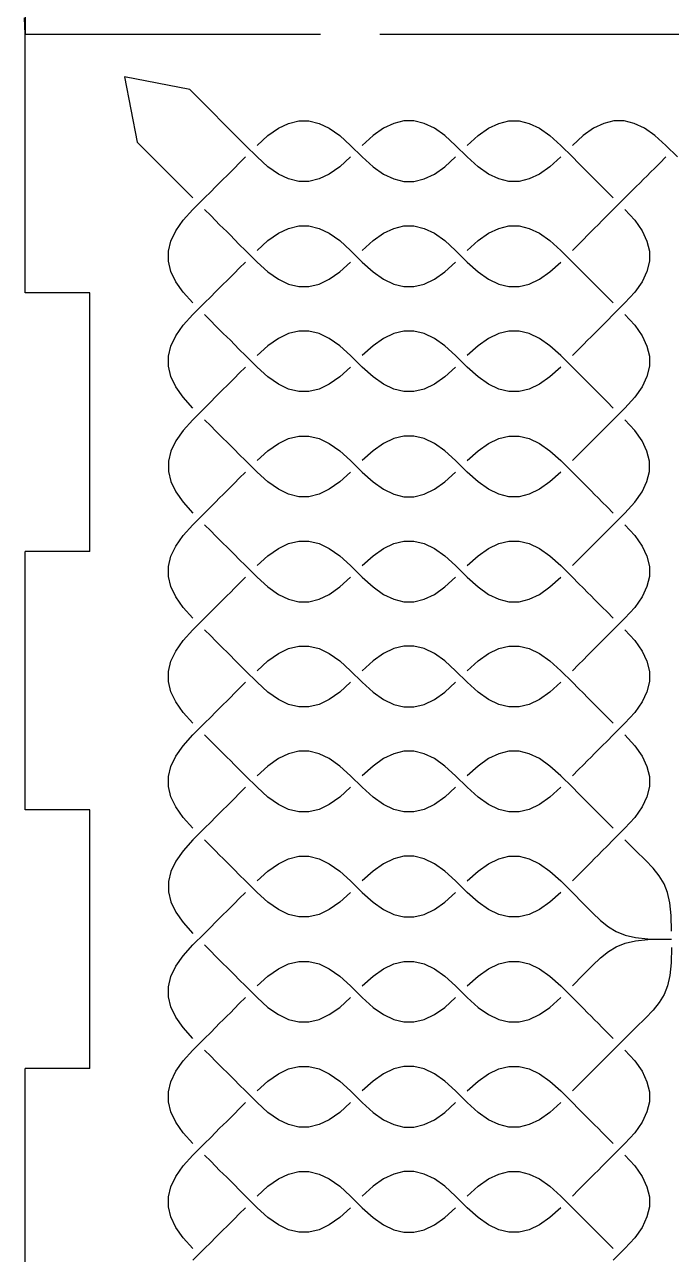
# Model space of a CAD drawing. Extents: x -112 to 112, y -170 to 170.
# Drawn here: x 0.6 to 56.2, y -63.9 to 41.8 of the extents above; entities that cross this region are included whole.
import ezdxf

# ---------------------------------------------------------------- set-up
doc = ezdxf.new("R2010")
doc.units = 0
doc.header["$MEASUREMENT"] = 0
doc.layers.get('0').update_dxf_attribs({"linetype": 'CONTINUOUS'})

msp = doc.modelspace()

# ---------------------------------------------------------------- linework, layer by layer
for p, q in [((0.64, 168.35), (0.64, 40.95)), ((0.64, 40.95), (0.6, 42.35)), ((0.64, 18.73), (0.64, 40.95)), ((0.64, 40.95), (26.04, 40.95)), ((31.12, 40.95), (80.81, 40.95)), ((9.18, 37.29), (10.27, 31.67)), ((14.79, 36.19), (9.18, 37.29)), ((19.58, 31.4), (14.79, 36.19)), ((21.51, 32.24), (22.41, 32.87)), ((22.41, 32.87), (23.29, 33.29)), ((23.29, 33.29), (24.16, 33.5)), ((24.16, 33.5), (25.03, 33.5)), ((25.03, 33.5), (25.9, 33.29)), ((25.9, 33.29), (26.78, 32.87)), ((26.78, 32.87), (27.68, 32.24)), ((31.44, 32.87), (30.54, 32.24)), ((32.32, 33.29), (31.44, 32.87)), ((33.19, 33.5), (32.32, 33.29)), ((34.06, 33.5), (33.19, 33.5)), ((34.93, 33.29), (34.06, 33.5)), ((35.81, 32.87), (34.93, 33.29)), ((36.71, 32.24), (35.81, 32.87)), ((39.57, 32.24), (40.47, 32.87)), ((40.47, 32.87), (41.35, 33.29)), ((41.35, 33.29), (42.22, 33.5)), ((42.22, 33.5), (43.09, 33.5)), ((43.09, 33.5), (43.96, 33.29)), ((43.96, 33.29), (44.84, 32.87)), ((44.84, 32.87), (45.74, 32.24)), ((49.5, 32.87), (48.6, 32.24)), ((50.38, 33.29), (49.5, 32.87)), ((51.25, 33.5), (50.38, 33.29)), ((52.12, 33.5), (51.25, 33.5)), ((52.99, 33.29), (52.12, 33.5)), ((53.87, 32.87), (52.99, 33.29)), ((54.77, 32.24), (53.87, 32.87)), ((20.58, 31.4), (21.51, 32.24)), ((27.68, 32.24), (28.61, 31.4)), ((30.54, 32.24), (29.61, 31.4)), ((37.64, 31.4), (36.71, 32.24)), ((38.64, 31.4), (39.57, 32.24)), ((45.74, 32.24), (46.67, 31.4)), ((48.6, 32.24), (47.67, 31.4)), ((55.7, 31.4), (54.77, 32.24)), ((10.27, 31.67), (15.06, 26.88)), ((20.58, 30.4), (19.58, 31.4)), ((28.61, 31.4), (29.61, 30.4)), ((38.64, 30.4), (37.64, 31.4)), ((46.67, 31.4), (47.67, 30.4)), ((56.7, 30.4), (55.7, 31.4)), ((18.63, 29.45), (19.05, 29.88)), ((19.05, 29.88), (19.58, 30.4)), ((21.51, 29.56), (20.58, 30.4)), ((28.61, 30.4), (27.68, 29.56)), ((29.61, 30.4), (30.54, 29.56)), ((36.71, 29.56), (37.64, 30.4)), ((39.57, 29.56), (38.64, 30.4)), ((46.67, 30.4), (45.74, 29.56)), ((47.67, 30.4), (48.2, 29.88)), ((48.2, 29.88), (48.62, 29.45)), ((54.75, 29.45), (55.18, 29.88)), ((55.18, 29.88), (55.7, 30.4)), ((17.67, 28.5), (17.97, 28.79)), ((17.97, 28.79), (18.28, 29.1)), ((18.28, 29.1), (18.63, 29.45)), ((22.41, 28.93), (21.51, 29.56)), ((23.29, 28.51), (22.41, 28.93)), ((26.78, 28.93), (25.9, 28.51)), ((27.68, 29.56), (26.78, 28.93)), ((30.54, 29.56), (31.44, 28.93)), ((31.44, 28.93), (32.32, 28.51)), ((34.93, 28.51), (35.81, 28.93)), ((35.81, 28.93), (36.71, 29.56)), ((40.47, 28.93), (39.57, 29.56)), ((41.35, 28.51), (40.47, 28.93)), ((44.84, 28.93), (43.96, 28.51)), ((45.74, 29.56), (44.84, 28.93)), ((48.62, 29.45), (48.97, 29.1)), ((48.97, 29.1), (49.28, 28.79)), ((49.28, 28.79), (49.58, 28.5)), ((53.8, 28.5), (54.09, 28.79)), ((54.09, 28.79), (54.4, 29.1)), ((54.4, 29.1), (54.75, 29.45)), ((16.59, 27.41), (17.01, 27.83)), ((17.01, 27.83), (17.36, 28.19)), ((17.36, 28.19), (17.67, 28.5)), ((24.16, 28.3), (23.29, 28.51)), ((25.03, 28.3), (24.16, 28.3)), ((25.9, 28.51), (25.03, 28.3)), ((32.32, 28.51), (33.19, 28.3)), ((33.19, 28.3), (34.06, 28.3)), ((34.06, 28.3), (34.93, 28.51)), ((42.22, 28.3), (41.35, 28.51)), ((43.09, 28.3), (42.22, 28.3)), ((43.96, 28.51), (43.09, 28.3)), ((49.58, 28.5), (49.88, 28.19)), ((49.88, 28.19), (50.24, 27.83)), ((50.24, 27.83), (50.66, 27.41)), ((52.71, 27.41), (53.14, 27.83)), ((53.14, 27.83), (53.49, 28.19)), ((53.49, 28.19), (53.8, 28.5)), ((15.06, 25.89), (16.06, 26.88)), ((16.06, 26.88), (16.59, 27.41)), ((50.66, 27.41), (51.19, 26.88)), ((51.19, 25.89), (52.19, 26.88)), ((52.19, 26.88), (52.71, 27.41)), ((14.22, 24.96), (15.06, 25.89)), ((16.06, 25.89), (16.59, 25.36)), ((50.66, 25.36), (51.19, 25.89)), ((52.19, 25.89), (53.03, 24.96)), ((13.59, 24.05), (14.22, 24.96)), ((16.59, 25.36), (17.01, 24.94)), ((17.01, 24.94), (17.36, 24.58)), ((17.36, 24.58), (17.67, 24.27)), ((23.29, 24.26), (24.16, 24.47)), ((24.16, 24.47), (25.03, 24.47)), ((25.03, 24.47), (25.9, 24.26)), ((32.32, 24.26), (33.19, 24.47)), ((33.19, 24.47), (34.06, 24.47)), ((34.06, 24.47), (34.93, 24.26)), ((41.35, 24.26), (42.22, 24.47)), ((42.22, 24.47), (43.09, 24.47)), ((43.09, 24.47), (43.96, 24.26)), ((49.58, 24.27), (49.88, 24.58)), ((49.88, 24.58), (50.24, 24.94)), ((50.24, 24.94), (50.66, 25.36)), ((53.03, 24.96), (53.66, 24.05)), ((13.17, 23.17), (13.59, 24.05)), ((17.67, 24.27), (17.97, 23.98)), ((17.97, 23.98), (18.28, 23.67)), ((18.28, 23.67), (18.63, 23.32)), ((18.63, 23.32), (19.05, 22.89)), ((21.51, 23.21), (22.41, 23.84)), ((22.41, 23.84), (23.29, 24.26)), ((25.9, 24.26), (26.78, 23.84)), ((26.78, 23.84), (27.68, 23.21)), ((30.54, 23.21), (31.44, 23.84)), ((31.44, 23.84), (32.32, 24.26)), ((34.93, 24.26), (35.81, 23.84)), ((35.81, 23.84), (36.71, 23.21)), ((39.57, 23.21), (40.47, 23.84)), ((40.47, 23.84), (41.35, 24.26)), ((43.96, 24.26), (44.84, 23.84)), ((44.84, 23.84), (45.74, 23.21)), ((48.2, 22.89), (48.62, 23.32)), ((48.62, 23.32), (48.97, 23.67)), ((48.97, 23.67), (49.28, 23.98)), ((49.28, 23.98), (49.58, 24.27)), ((53.66, 24.05), (54.08, 23.17)), ((12.96, 22.3), (13.17, 23.17)), ((12.96, 21.44), (12.96, 22.3)), ((19.05, 22.89), (19.58, 22.37)), ((19.58, 22.37), (20.58, 21.37)), ((20.58, 22.37), (21.51, 23.21)), ((27.68, 23.21), (28.61, 22.37)), ((28.61, 22.37), (29.61, 21.37)), ((29.61, 22.37), (30.54, 23.21)), ((36.71, 23.21), (37.64, 22.37)), ((37.64, 22.37), (38.64, 21.37)), ((38.64, 22.37), (39.57, 23.21)), ((45.74, 23.21), (46.67, 22.37)), ((46.67, 22.37), (47.67, 21.37)), ((47.67, 22.37), (48.2, 22.89)), ((54.08, 23.17), (54.29, 22.3)), ((54.29, 22.3), (54.29, 21.44)), ((13.17, 20.57), (12.96, 21.44)), ((19.05, 20.84), (19.58, 21.37)), ((20.58, 21.37), (21.51, 20.53)), ((27.68, 20.53), (28.61, 21.37)), ((29.61, 21.37), (30.54, 20.53)), ((36.71, 20.53), (37.64, 21.37)), ((38.64, 21.37), (39.57, 20.53)), ((45.74, 20.53), (46.67, 21.37)), ((47.67, 21.37), (48.2, 20.84)), ((54.29, 21.44), (54.08, 20.57)), ((13.59, 19.68), (13.17, 20.57)), ((18.28, 20.07), (18.63, 20.42)), ((18.63, 20.42), (19.05, 20.84)), ((21.51, 20.53), (22.41, 19.9)), ((26.78, 19.9), (27.68, 20.53)), ((30.54, 20.53), (31.44, 19.9)), ((35.81, 19.9), (36.71, 20.53)), ((39.57, 20.53), (40.47, 19.9)), ((44.84, 19.9), (45.74, 20.53)), ((48.2, 20.84), (48.62, 20.42)), ((48.62, 20.42), (48.97, 20.07)), ((54.08, 20.57), (53.66, 19.68)), ((14.22, 18.78), (13.59, 19.68)), ((17.01, 18.8), (17.36, 19.16)), ((17.36, 19.16), (17.67, 19.46)), ((17.67, 19.46), (17.97, 19.76)), ((17.97, 19.76), (18.28, 20.07)), ((22.41, 19.9), (23.29, 19.48)), ((23.29, 19.48), (24.16, 19.27)), ((24.16, 19.27), (25.03, 19.27)), ((25.03, 19.27), (25.9, 19.48)), ((25.9, 19.48), (26.78, 19.9)), ((31.44, 19.9), (32.32, 19.48)), ((32.32, 19.48), (33.19, 19.27)), ((33.19, 19.27), (34.06, 19.27)), ((34.06, 19.27), (34.93, 19.48)), ((34.93, 19.48), (35.81, 19.9)), ((40.47, 19.9), (41.35, 19.48)), ((41.35, 19.48), (42.22, 19.27)), ((42.22, 19.27), (43.09, 19.27)), ((43.09, 19.27), (43.96, 19.48)), ((43.96, 19.48), (44.84, 19.9)), ((48.97, 20.07), (49.28, 19.76)), ((49.28, 19.76), (49.58, 19.46)), ((49.58, 19.46), (49.88, 19.16)), ((49.88, 19.16), (50.24, 18.8)), ((53.66, 19.68), (53.03, 18.78)), ((6.2, 18.73), (0.64, 18.73)), ((6.2, -3.5), (6.2, 18.73)), ((15.06, 17.85), (14.22, 18.78)), ((16.06, 17.85), (16.59, 18.38)), ((16.59, 18.38), (17.01, 18.8)), ((50.24, 18.8), (50.66, 18.38)), ((50.66, 18.38), (51.19, 17.85)), ((53.03, 18.78), (52.19, 17.85)), ((15.06, 16.86), (16.06, 17.85)), ((52.19, 17.85), (51.19, 16.86)), ((13.59, 15.02), (14.22, 15.93)), ((14.22, 15.93), (15.06, 16.86)), ((16.59, 16.33), (16.06, 16.86)), ((17.01, 15.9), (16.59, 16.33)), ((17.36, 15.55), (17.01, 15.9)), ((50.24, 15.9), (49.88, 15.55)), ((50.66, 16.33), (50.24, 15.9)), ((51.19, 16.86), (50.66, 16.33)), ((52.19, 16.86), (53.03, 15.93)), ((53.03, 15.93), (53.66, 15.02)), ((13.17, 14.14), (13.59, 15.02)), ((17.67, 15.24), (17.36, 15.55)), ((17.97, 14.95), (17.67, 15.24)), ((18.28, 14.64), (17.97, 14.95)), ((22.41, 14.81), (21.51, 14.18)), ((23.29, 15.23), (22.41, 14.81)), ((24.16, 15.44), (23.29, 15.23)), ((25.03, 15.44), (24.16, 15.44)), ((25.9, 15.23), (25.03, 15.44)), ((26.78, 14.81), (25.9, 15.23)), ((27.68, 14.18), (26.78, 14.81)), ((31.44, 14.81), (30.54, 14.18)), ((32.32, 15.23), (31.44, 14.81)), ((33.19, 15.44), (32.32, 15.23)), ((34.06, 15.44), (33.19, 15.44)), ((34.93, 15.23), (34.06, 15.44)), ((35.81, 14.81), (34.93, 15.23)), ((36.71, 14.18), (35.81, 14.81)), ((40.47, 14.81), (39.57, 14.18)), ((41.35, 15.23), (40.47, 14.81)), ((42.22, 15.44), (41.35, 15.23)), ((43.09, 15.44), (42.22, 15.44)), ((43.96, 15.23), (43.09, 15.44)), ((44.84, 14.81), (43.96, 15.23)), ((45.74, 14.18), (44.84, 14.81)), ((49.28, 14.95), (48.97, 14.64)), ((49.58, 15.24), (49.28, 14.95)), ((49.88, 15.55), (49.58, 15.24)), ((53.66, 15.02), (54.08, 14.14)), ((12.96, 13.27), (13.17, 14.14)), ((18.63, 14.29), (18.28, 14.64)), ((19.05, 13.86), (18.63, 14.29)), ((19.58, 13.34), (19.05, 13.86)), ((21.51, 14.18), (20.58, 13.34)), ((28.61, 13.34), (27.68, 14.18)), ((30.54, 14.18), (29.61, 13.34)), ((37.64, 13.34), (36.71, 14.18)), ((39.57, 14.18), (38.64, 13.34)), ((46.67, 13.34), (45.74, 14.18)), ((48.2, 13.86), (47.67, 13.34)), ((48.62, 14.29), (48.2, 13.86)), ((48.97, 14.64), (48.62, 14.29)), ((54.08, 14.14), (54.29, 13.27)), ((12.96, 12.41), (12.96, 13.27)), ((20.58, 12.34), (19.58, 13.34)), ((29.61, 12.34), (28.61, 13.34)), ((38.64, 12.34), (37.64, 13.34)), ((47.67, 12.34), (46.67, 13.34)), ((54.29, 13.27), (54.29, 12.41)), ((13.17, 11.54), (12.96, 12.41)), ((19.05, 11.81), (18.63, 11.39)), ((19.58, 12.34), (19.05, 11.81)), ((21.51, 11.5), (20.58, 12.34)), ((28.61, 12.34), (27.68, 11.5)), ((30.54, 11.5), (29.61, 12.34)), ((37.64, 12.34), (36.71, 11.5)), ((39.57, 11.5), (38.64, 12.34)), ((46.67, 12.34), (45.74, 11.5)), ((48.2, 11.81), (47.67, 12.34)), ((48.62, 11.39), (48.2, 11.81)), ((54.29, 12.41), (54.08, 11.54)), ((13.59, 10.65), (13.17, 11.54)), ((14.22, 9.75), (13.59, 10.65)), ((17.97, 10.73), (17.67, 10.43)), ((18.28, 11.04), (17.97, 10.73)), ((18.63, 11.39), (18.28, 11.04)), ((22.41, 10.87), (21.51, 11.5)), ((23.29, 10.45), (22.41, 10.87)), ((26.78, 10.87), (25.9, 10.45)), ((27.68, 11.5), (26.78, 10.87)), ((31.44, 10.87), (30.54, 11.5)), ((32.32, 10.45), (31.44, 10.87)), ((35.81, 10.87), (34.93, 10.45)), ((36.71, 11.5), (35.81, 10.87)), ((40.47, 10.87), (39.57, 11.5)), ((41.35, 10.45), (40.47, 10.87)), ((44.84, 10.87), (43.96, 10.45)), ((45.74, 11.5), (44.84, 10.87)), ((48.97, 11.04), (48.62, 11.39)), ((49.28, 10.73), (48.97, 11.04)), ((49.58, 10.43), (49.28, 10.73)), ((53.66, 10.65), (53.03, 9.75)), ((54.08, 11.54), (53.66, 10.65)), ((15.06, 8.82), (14.22, 9.75)), ((17.01, 9.77), (16.59, 9.35)), ((17.36, 10.12), (17.01, 9.77)), ((17.67, 10.43), (17.36, 10.12)), ((24.16, 10.24), (23.29, 10.45)), ((25.03, 10.24), (24.16, 10.24)), ((25.9, 10.45), (25.03, 10.24)), ((33.19, 10.24), (32.32, 10.45)), ((34.06, 10.24), (33.19, 10.24)), ((34.93, 10.45), (34.06, 10.24)), ((42.22, 10.24), (41.35, 10.45)), ((43.09, 10.24), (42.22, 10.24)), ((43.96, 10.45), (43.09, 10.24)), ((49.88, 10.12), (49.58, 10.43)), ((50.24, 9.77), (49.88, 10.12)), ((50.66, 9.35), (50.24, 9.77)), ((53.03, 9.75), (52.19, 8.82)), ((16.06, 8.82), (15.06, 7.82)), ((16.59, 9.35), (16.06, 8.82)), ((51.19, 8.82), (50.66, 9.35)), ((52.19, 8.82), (51.19, 7.82)), ((15.06, 7.82), (14.22, 6.89)), ((16.59, 7.3), (16.06, 7.82)), ((51.19, 7.82), (50.66, 7.3)), ((53.03, 6.89), (52.19, 7.82)), ((14.22, 6.89), (13.59, 5.99)), ((17.01, 6.87), (16.59, 7.3)), ((17.36, 6.52), (17.01, 6.87)), ((17.67, 6.21), (17.36, 6.52)), ((23.29, 6.2), (24.16, 6.41)), ((24.16, 6.41), (25.03, 6.41)), ((25.03, 6.41), (25.9, 6.2)), ((33.19, 6.41), (32.32, 6.2)), ((34.06, 6.41), (33.19, 6.41)), ((34.93, 6.2), (34.06, 6.41)), ((41.35, 6.2), (42.22, 6.41)), ((42.22, 6.41), (43.09, 6.41)), ((43.09, 6.41), (43.96, 6.2)), ((49.88, 6.52), (49.58, 6.21)), ((50.24, 6.87), (49.88, 6.52)), ((50.66, 7.3), (50.24, 6.87)), ((53.66, 5.99), (53.03, 6.89)), ((13.59, 5.99), (13.17, 5.11)), ((17.97, 5.92), (17.67, 6.21)), ((18.28, 5.61), (17.97, 5.92)), ((18.63, 5.26), (18.28, 5.61)), ((21.51, 5.15), (22.41, 5.78)), ((22.41, 5.78), (23.29, 6.2)), ((25.9, 6.2), (26.78, 5.78)), ((26.78, 5.78), (27.68, 5.15)), ((31.44, 5.78), (30.54, 5.15)), ((32.32, 6.2), (31.44, 5.78)), ((35.81, 5.78), (34.93, 6.2)), ((36.71, 5.15), (35.81, 5.78)), ((39.57, 5.15), (40.47, 5.78)), ((40.47, 5.78), (41.35, 6.2)), ((43.96, 6.2), (44.84, 5.78)), ((44.84, 5.78), (45.74, 5.15)), ((48.97, 5.61), (48.62, 5.26)), ((49.28, 5.92), (48.97, 5.61)), ((49.58, 6.21), (49.28, 5.92)), ((54.08, 5.11), (53.66, 5.99)), ((13.17, 5.11), (12.96, 4.24)), ((12.96, 4.24), (12.96, 3.37)), ((19.05, 4.83), (18.63, 5.26)), ((19.58, 4.31), (19.05, 4.83)), ((20.58, 3.31), (19.58, 4.31)), ((20.58, 4.31), (21.51, 5.15)), ((27.68, 5.15), (28.61, 4.31)), ((28.61, 4.31), (29.61, 3.31)), ((30.54, 5.15), (29.61, 4.31)), ((37.64, 4.31), (36.71, 5.15)), ((38.64, 3.31), (37.64, 4.31)), ((38.64, 4.31), (39.57, 5.15)), ((45.74, 5.15), (46.67, 4.31)), ((46.67, 4.31), (47.67, 3.31)), ((48.2, 4.83), (47.67, 4.31)), ((48.62, 5.26), (48.2, 4.83)), ((54.29, 4.24), (54.08, 5.11)), ((54.29, 3.37), (54.29, 4.24)), ((12.96, 3.37), (13.17, 2.5)), ((19.05, 2.78), (19.58, 3.31)), ((21.51, 2.47), (20.58, 3.31)), ((28.61, 3.31), (27.68, 2.47)), ((29.61, 3.31), (30.54, 2.47)), ((36.71, 2.47), (37.64, 3.31)), ((39.57, 2.47), (38.64, 3.31)), ((46.67, 3.31), (45.74, 2.47)), ((47.67, 3.31), (48.2, 2.78)), ((54.08, 2.5), (54.29, 3.37)), ((13.17, 2.5), (13.59, 1.62)), ((18.28, 2.01), (18.63, 2.36)), ((18.63, 2.36), (19.05, 2.78)), ((22.41, 1.84), (21.51, 2.47)), ((27.68, 2.47), (26.78, 1.84)), ((30.54, 2.47), (31.44, 1.84)), ((35.81, 1.84), (36.71, 2.47)), ((40.47, 1.84), (39.57, 2.47)), ((45.74, 2.47), (44.84, 1.84)), ((48.2, 2.78), (48.62, 2.36)), ((48.62, 2.36), (48.97, 2.01)), ((53.66, 1.62), (54.08, 2.5)), ((13.59, 1.62), (14.22, 0.72)), ((17.01, 0.74), (17.36, 1.09)), ((17.36, 1.09), (17.67, 1.4)), ((17.67, 1.4), (17.97, 1.7)), ((17.97, 1.7), (18.28, 2.01)), ((23.29, 1.42), (22.41, 1.84)), ((24.16, 1.2), (23.29, 1.42)), ((25.03, 1.2), (24.16, 1.2)), ((25.9, 1.42), (25.03, 1.2)), ((26.78, 1.84), (25.9, 1.42)), ((31.44, 1.84), (32.32, 1.42)), ((32.32, 1.42), (33.19, 1.2)), ((33.19, 1.2), (34.06, 1.2)), ((34.06, 1.2), (34.93, 1.42)), ((34.93, 1.42), (35.81, 1.84)), ((41.35, 1.42), (40.47, 1.84)), ((42.22, 1.2), (41.35, 1.42)), ((43.09, 1.2), (42.22, 1.2)), ((43.96, 1.42), (43.09, 1.2)), ((44.84, 1.84), (43.96, 1.42)), ((48.97, 2.01), (49.28, 1.7)), ((49.28, 1.7), (49.58, 1.4)), ((49.58, 1.4), (49.88, 1.09)), ((49.88, 1.09), (50.24, 0.74)), ((53.03, 0.72), (53.66, 1.62)), ((14.22, 0.72), (15.06, -0.21)), ((16.06, -0.21), (16.59, 0.32)), ((16.59, 0.32), (17.01, 0.74)), ((50.24, 0.74), (50.66, 0.32)), ((50.66, 0.32), (51.19, -0.21)), ((52.19, -0.21), (53.03, 0.72)), ((15.06, -1.21), (16.06, -0.21)), ((51.19, -1.21), (52.19, -0.21)), ((14.22, -2.14), (15.06, -1.21)), ((16.06, -1.21), (16.59, -1.73)), ((16.59, -1.73), (17.01, -2.16)), ((50.24, -2.16), (50.66, -1.73)), ((50.66, -1.73), (51.19, -1.21)), ((52.19, -1.21), (53.03, -2.14)), ((13.17, -3.92), (13.59, -3.04)), ((13.59, -3.04), (14.22, -2.14)), ((17.01, -2.16), (17.36, -2.51)), ((17.36, -2.51), (17.67, -2.82)), ((17.67, -2.82), (17.97, -3.11)), ((17.97, -3.11), (18.28, -3.42)), ((22.41, -3.25), (23.29, -2.83)), ((23.29, -2.83), (24.16, -2.62)), ((24.16, -2.62), (25.03, -2.62)), ((25.03, -2.62), (25.9, -2.83)), ((25.9, -2.83), (26.78, -3.25)), ((31.44, -3.25), (32.32, -2.83)), ((32.32, -2.83), (33.19, -2.62)), ((33.19, -2.62), (34.06, -2.62)), ((34.06, -2.62), (34.93, -2.83)), ((34.93, -2.83), (35.81, -3.25)), ((40.47, -3.25), (41.35, -2.83)), ((41.35, -2.83), (42.22, -2.62)), ((42.22, -2.62), (43.09, -2.62)), ((43.09, -2.62), (43.96, -2.83)), ((43.96, -2.83), (44.84, -3.25)), ((48.97, -3.42), (49.28, -3.11)), ((49.28, -3.11), (49.58, -2.82)), ((49.58, -2.82), (49.88, -2.51)), ((49.88, -2.51), (50.24, -2.16)), ((53.03, -2.14), (53.66, -3.04)), ((53.66, -3.04), (54.08, -3.92)), ((0.64, -25.72), (0.64, -3.5)), ((6.2, -3.5), (0.64, -3.5)), ((12.96, -4.79), (13.17, -3.92)), ((18.28, -3.42), (18.63, -3.77)), ((18.63, -3.77), (19.05, -4.2)), ((19.05, -4.2), (19.58, -4.72)), ((20.58, -4.72), (21.51, -3.88)), ((21.51, -3.88), (22.41, -3.25)), ((26.78, -3.25), (27.68, -3.88)), ((27.68, -3.88), (28.61, -4.72)), ((29.61, -4.72), (30.54, -3.88)), ((30.54, -3.88), (31.44, -3.25)), ((35.81, -3.25), (36.71, -3.88)), ((36.71, -3.88), (37.64, -4.72)), ((38.64, -4.72), (39.57, -3.88)), ((39.57, -3.88), (40.47, -3.25)), ((44.84, -3.25), (45.74, -3.88)), ((45.74, -3.88), (46.67, -4.72)), ((47.67, -4.72), (48.2, -4.2)), ((48.2, -4.2), (48.62, -3.77)), ((48.62, -3.77), (48.97, -3.42)), ((54.08, -3.92), (54.29, -4.79)), ((12.96, -5.66), (12.96, -4.79)), ((19.58, -4.72), (20.58, -5.72)), ((28.61, -4.72), (29.61, -5.72)), ((37.64, -4.72), (38.64, -5.72)), ((46.67, -4.72), (47.67, -5.72)), ((54.29, -4.79), (54.29, -5.66)), ((13.17, -6.53), (12.96, -5.66)), ((18.63, -6.67), (19.05, -6.25)), ((19.05, -6.25), (19.58, -5.72)), ((20.58, -5.72), (21.51, -6.56)), ((27.68, -6.56), (28.61, -5.72)), ((29.61, -5.72), (30.54, -6.56)), ((36.71, -6.56), (37.64, -5.72)), ((38.64, -5.72), (39.57, -6.56)), ((45.74, -6.56), (46.67, -5.72)), ((47.67, -5.72), (48.2, -6.25)), ((48.2, -6.25), (48.62, -6.67)), ((54.29, -5.66), (54.08, -6.53)), ((13.59, -7.41), (13.17, -6.53)), ((17.67, -7.63), (17.97, -7.33)), ((17.97, -7.33), (18.28, -7.03)), ((18.28, -7.03), (18.63, -6.67)), ((21.51, -6.56), (22.41, -7.2)), ((22.41, -7.2), (23.29, -7.62)), ((25.9, -7.62), (26.78, -7.2)), ((26.78, -7.2), (27.68, -6.56)), ((30.54, -6.56), (31.44, -7.2)), ((31.44, -7.2), (32.32, -7.62)), ((34.93, -7.62), (35.81, -7.2)), ((35.81, -7.2), (36.71, -6.56)), ((39.57, -6.56), (40.47, -7.2)), ((40.47, -7.2), (41.35, -7.62)), ((43.96, -7.62), (44.84, -7.2)), ((44.84, -7.2), (45.74, -6.56)), ((48.62, -6.67), (48.97, -7.03)), ((48.97, -7.03), (49.28, -7.33)), ((49.28, -7.33), (49.58, -7.63)), ((54.08, -6.53), (53.66, -7.41)), ((14.22, -8.31), (13.59, -7.41)), ((15.06, -9.24), (14.22, -8.31)), ((16.59, -8.71), (17.01, -8.29)), ((17.01, -8.29), (17.36, -7.94)), ((17.36, -7.94), (17.67, -7.63)), ((23.29, -7.62), (24.16, -7.83)), ((24.16, -7.83), (25.03, -7.83)), ((25.03, -7.83), (25.9, -7.62)), ((32.32, -7.62), (33.19, -7.83)), ((33.19, -7.83), (34.06, -7.83)), ((34.06, -7.83), (34.93, -7.62)), ((41.35, -7.62), (42.22, -7.83)), ((42.22, -7.83), (43.09, -7.83)), ((43.09, -7.83), (43.96, -7.62)), ((49.58, -7.63), (49.88, -7.94)), ((49.88, -7.94), (50.24, -8.29)), ((50.24, -8.29), (50.66, -8.71)), ((53.03, -8.31), (52.19, -9.24)), ((53.66, -7.41), (53.03, -8.31)), ((15.06, -10.24), (16.06, -9.24)), ((16.06, -9.24), (16.59, -8.71)), ((50.66, -8.71), (51.19, -9.24)), ((52.19, -9.24), (51.19, -10.24)), ((14.22, -11.17), (15.06, -10.24)), ((16.59, -10.76), (16.06, -10.24)), ((51.19, -10.24), (50.66, -10.76)), ((52.19, -10.24), (53.03, -11.17)), ((13.59, -12.07), (14.22, -11.17)), ((17.01, -11.19), (16.59, -10.76)), ((17.36, -11.54), (17.01, -11.19)), ((17.67, -11.85), (17.36, -11.54)), ((49.88, -11.54), (49.58, -11.85)), ((50.24, -11.19), (49.88, -11.54)), ((50.66, -10.76), (50.24, -11.19)), ((53.03, -11.17), (53.66, -12.07)), ((13.17, -12.95), (13.59, -12.07)), ((17.97, -12.14), (17.67, -11.85)), ((18.28, -12.45), (17.97, -12.14)), ((18.63, -12.81), (18.28, -12.45)), ((21.51, -12.91), (22.41, -12.28)), ((22.41, -12.28), (23.29, -11.86)), ((23.29, -11.86), (24.16, -11.65)), ((24.16, -11.65), (25.03, -11.65)), ((25.03, -11.65), (25.9, -11.86)), ((25.9, -11.86), (26.78, -12.28)), ((26.78, -12.28), (27.68, -12.91)), ((31.44, -12.28), (30.54, -12.91)), ((32.32, -11.86), (31.44, -12.28)), ((33.19, -11.65), (32.32, -11.86)), ((34.06, -11.65), (33.19, -11.65)), ((34.93, -11.86), (34.06, -11.65)), ((35.81, -12.28), (34.93, -11.86)), ((36.71, -12.91), (35.81, -12.28)), ((39.57, -12.91), (40.47, -12.28)), ((40.47, -12.28), (41.35, -11.86)), ((41.35, -11.86), (42.22, -11.65)), ((42.22, -11.65), (43.09, -11.65)), ((43.09, -11.65), (43.96, -11.86)), ((43.96, -11.86), (44.84, -12.28)), ((44.84, -12.28), (45.74, -12.91)), ((48.97, -12.45), (48.62, -12.81)), ((49.28, -12.14), (48.97, -12.45)), ((49.58, -11.85), (49.28, -12.14)), ((53.66, -12.07), (54.08, -12.95)), ((12.96, -13.82), (13.17, -12.95)), ((19.05, -13.23), (18.63, -12.81)), ((19.58, -13.76), (19.05, -13.23)), ((20.58, -13.76), (21.51, -12.91)), ((27.68, -12.91), (28.61, -13.76)), ((30.54, -12.91), (29.61, -13.76)), ((37.64, -13.76), (36.71, -12.91)), ((38.64, -13.76), (39.57, -12.91)), ((45.74, -12.91), (46.67, -13.76)), ((48.2, -13.23), (47.67, -13.76)), ((48.62, -12.81), (48.2, -13.23)), ((54.08, -12.95), (54.29, -13.82)), ((12.96, -14.69), (12.96, -13.82)), ((13.17, -15.56), (12.96, -14.69)), ((19.05, -15.28), (19.58, -14.75)), ((20.58, -14.75), (19.58, -13.76)), ((21.51, -15.6), (20.58, -14.75)), ((28.61, -14.75), (27.68, -15.6)), ((28.61, -13.76), (29.61, -14.75)), ((29.61, -14.75), (30.54, -15.6)), ((36.71, -15.6), (37.64, -14.75)), ((38.64, -14.75), (37.64, -13.76)), ((39.57, -15.6), (38.64, -14.75)), ((46.67, -14.75), (45.74, -15.6)), ((46.67, -13.76), (47.67, -14.75)), ((47.67, -14.75), (48.2, -15.28)), ((54.29, -14.69), (54.08, -15.56)), ((54.29, -13.82), (54.29, -14.69)), ((13.59, -16.44), (13.17, -15.56)), ((18.28, -16.06), (18.63, -15.7)), ((18.63, -15.7), (19.05, -15.28)), ((22.41, -16.23), (21.51, -15.6)), ((27.68, -15.6), (26.78, -16.23)), ((30.54, -15.6), (31.44, -16.23)), ((35.81, -16.23), (36.71, -15.6)), ((40.47, -16.23), (39.57, -15.6)), ((45.74, -15.6), (44.84, -16.23)), ((48.2, -15.28), (48.62, -15.7)), ((48.62, -15.7), (48.97, -16.06)), ((54.08, -15.56), (53.66, -16.44)), ((14.22, -17.34), (13.59, -16.44)), ((17.36, -16.97), (17.67, -16.66)), ((17.67, -16.66), (17.97, -16.37)), ((17.97, -16.37), (18.28, -16.06)), ((23.29, -16.65), (22.41, -16.23)), ((24.16, -16.86), (23.29, -16.65)), ((25.03, -16.86), (24.16, -16.86)), ((25.9, -16.65), (25.03, -16.86)), ((26.78, -16.23), (25.9, -16.65)), ((31.44, -16.23), (32.32, -16.65)), ((32.32, -16.65), (33.19, -16.86)), ((33.19, -16.86), (34.06, -16.86)), ((34.06, -16.86), (34.93, -16.65)), ((34.93, -16.65), (35.81, -16.23)), ((41.35, -16.65), (40.47, -16.23)), ((42.22, -16.86), (41.35, -16.65)), ((43.09, -16.86), (42.22, -16.86)), ((43.96, -16.65), (43.09, -16.86)), ((44.84, -16.23), (43.96, -16.65)), ((48.97, -16.06), (49.28, -16.37)), ((49.28, -16.37), (49.58, -16.66)), ((49.58, -16.66), (49.88, -16.97)), ((53.66, -16.44), (53.03, -17.34)), ((15.06, -18.27), (14.22, -17.34)), ((16.06, -18.27), (16.59, -17.75)), ((16.59, -17.75), (17.01, -17.32)), ((17.01, -17.32), (17.36, -16.97)), ((49.88, -16.97), (50.24, -17.32)), ((50.24, -17.32), (50.66, -17.75)), ((50.66, -17.75), (51.19, -18.27)), ((53.03, -17.34), (52.19, -18.27)), ((15.06, -19.27), (16.06, -18.27)), ((52.19, -18.27), (51.19, -19.27)), ((14.22, -20.2), (15.06, -19.27)), ((16.59, -19.8), (16.06, -19.27)), ((17.01, -20.22), (16.59, -19.8)), ((50.66, -19.8), (50.24, -20.22)), ((51.19, -19.27), (50.66, -19.8)), ((52.19, -19.27), (53.03, -20.2)), ((13.17, -21.98), (13.59, -21.1)), ((13.59, -21.1), (14.22, -20.2)), ((17.36, -20.57), (17.01, -20.22)), ((17.67, -20.88), (17.36, -20.57)), ((17.97, -21.18), (17.67, -20.88)), ((23.29, -20.89), (22.41, -21.31)), ((24.16, -20.68), (23.29, -20.89)), ((25.03, -20.68), (24.16, -20.68)), ((25.9, -20.89), (25.03, -20.68)), ((26.78, -21.31), (25.9, -20.89)), ((32.32, -20.89), (31.44, -21.31)), ((33.19, -20.68), (32.32, -20.89)), ((34.06, -20.68), (33.19, -20.68)), ((34.93, -20.89), (34.06, -20.68)), ((35.81, -21.31), (34.93, -20.89)), ((41.35, -20.89), (40.47, -21.31)), ((42.22, -20.68), (41.35, -20.89)), ((43.09, -20.68), (42.22, -20.68)), ((43.96, -20.89), (43.09, -20.68)), ((44.84, -21.31), (43.96, -20.89)), ((49.58, -20.88), (49.28, -21.18)), ((49.88, -20.57), (49.58, -20.88)), ((50.24, -20.22), (49.88, -20.57)), ((53.03, -20.2), (53.66, -21.1)), ((53.66, -21.1), (54.08, -21.98)), ((12.96, -22.85), (13.17, -21.98)), ((18.28, -21.48), (17.97, -21.18)), ((18.63, -21.84), (18.28, -21.48)), ((19.05, -22.26), (18.63, -21.84)), ((21.51, -21.95), (20.58, -22.79)), ((22.41, -21.31), (21.51, -21.95)), ((27.68, -21.95), (26.78, -21.31)), ((28.61, -22.79), (27.68, -21.95)), ((30.54, -21.95), (29.61, -22.79)), ((31.44, -21.31), (30.54, -21.95)), ((36.71, -21.95), (35.81, -21.31)), ((37.64, -22.79), (36.71, -21.95)), ((39.57, -21.95), (38.64, -22.79)), ((40.47, -21.31), (39.57, -21.95)), ((45.74, -21.95), (44.84, -21.31)), ((46.67, -22.79), (45.74, -21.95)), ((48.62, -21.84), (48.2, -22.26)), ((48.97, -21.48), (48.62, -21.84)), ((49.28, -21.18), (48.97, -21.48)), ((54.08, -21.98), (54.29, -22.85)), ((12.96, -23.72), (12.96, -22.85)), ((19.58, -22.79), (19.05, -22.26)), ((20.58, -23.78), (19.58, -22.79)), ((29.61, -23.78), (28.61, -22.79)), ((38.64, -23.78), (37.64, -22.79)), ((47.67, -23.78), (46.67, -22.79)), ((48.2, -22.26), (47.67, -22.79)), ((54.29, -22.85), (54.29, -23.72)), ((13.17, -24.59), (12.96, -23.72)), ((19.05, -24.31), (18.63, -24.74)), ((19.58, -23.78), (19.05, -24.31)), ((21.51, -24.63), (20.58, -23.78)), ((28.61, -23.78), (27.68, -24.63)), ((30.54, -24.63), (29.61, -23.78)), ((37.64, -23.78), (36.71, -24.63)), ((39.57, -24.63), (38.64, -23.78)), ((46.67, -23.78), (45.74, -24.63)), ((48.2, -24.31), (47.67, -23.78)), ((48.62, -24.74), (48.2, -24.31)), ((54.29, -23.72), (54.08, -24.59)), ((13.59, -25.47), (13.17, -24.59)), ((18.28, -25.09), (17.97, -25.4)), ((18.63, -24.74), (18.28, -25.09)), ((22.41, -25.26), (21.51, -24.63)), ((23.29, -25.68), (22.41, -25.26)), ((26.78, -25.26), (25.9, -25.68)), ((27.68, -24.63), (26.78, -25.26)), ((31.44, -25.26), (30.54, -24.63)), ((32.32, -25.68), (31.44, -25.26)), ((35.81, -25.26), (34.93, -25.68)), ((36.71, -24.63), (35.81, -25.26)), ((40.47, -25.26), (39.57, -24.63)), ((41.35, -25.68), (40.47, -25.26)), ((44.84, -25.26), (43.96, -25.68)), ((45.74, -24.63), (44.84, -25.26)), ((48.97, -25.09), (48.62, -24.74)), ((49.28, -25.4), (48.97, -25.09)), ((54.08, -24.59), (53.66, -25.47)), ((6.2, -25.72), (0.64, -25.72)), ((6.2, -47.95), (6.2, -25.72)), ((14.22, -26.37), (13.59, -25.47)), ((15.06, -27.3), (14.22, -26.37)), ((17.01, -26.35), (16.59, -26.78)), ((17.36, -26), (17.01, -26.35)), ((17.67, -25.69), (17.36, -26)), ((17.97, -25.4), (17.67, -25.69)), ((24.16, -25.89), (23.29, -25.68)), ((25.03, -25.89), (24.16, -25.89)), ((25.9, -25.68), (25.03, -25.89)), ((33.19, -25.89), (32.32, -25.68)), ((34.06, -25.89), (33.19, -25.89)), ((34.93, -25.68), (34.06, -25.89)), ((42.22, -25.89), (41.35, -25.68)), ((43.09, -25.89), (42.22, -25.89)), ((43.96, -25.68), (43.09, -25.89)), ((49.58, -25.69), (49.28, -25.4)), ((49.88, -26), (49.58, -25.69)), ((50.24, -26.35), (49.88, -26)), ((50.66, -26.78), (50.24, -26.35)), ((53.03, -26.37), (52.19, -27.3)), ((53.66, -25.47), (53.03, -26.37)), ((16.06, -27.3), (15.06, -28.3)), ((16.59, -26.78), (16.06, -27.3)), ((51.19, -27.3), (50.66, -26.78)), ((52.19, -27.3), (51.19, -28.3)), ((15.06, -28.3), (14.22, -29.23)), ((16.59, -28.83), (16.06, -28.3)), ((51.19, -28.3), (50.66, -28.83)), ((53.14, -29.24), (52.19, -28.3)), ((14.22, -29.23), (13.59, -30.13)), ((17.01, -29.25), (16.59, -28.83)), ((17.36, -29.6), (17.01, -29.25)), ((50.24, -29.25), (49.88, -29.6)), ((50.66, -28.83), (50.24, -29.25)), ((53.95, -30.04), (53.14, -29.24)), ((13.59, -30.13), (13.17, -31.01)), ((17.67, -29.91), (17.36, -29.6)), ((17.97, -30.21), (17.67, -29.91)), ((18.28, -30.52), (17.97, -30.21)), ((18.63, -30.87), (18.28, -30.52)), ((21.51, -30.98), (22.41, -30.35)), ((22.41, -30.35), (23.29, -29.92)), ((23.29, -29.92), (24.16, -29.71)), ((24.16, -29.71), (25.03, -29.71)), ((25.03, -29.71), (25.9, -29.92)), ((25.9, -29.92), (26.78, -30.35)), ((26.78, -30.35), (27.68, -30.98)), ((31.44, -30.35), (30.54, -30.98)), ((32.32, -29.92), (31.44, -30.35)), ((33.19, -29.71), (32.32, -29.92)), ((34.06, -29.71), (33.19, -29.71)), ((34.93, -29.92), (34.06, -29.71)), ((35.81, -30.35), (34.93, -29.92)), ((36.71, -30.98), (35.81, -30.35)), ((39.57, -30.98), (40.47, -30.35)), ((40.47, -30.35), (41.35, -29.92)), ((41.35, -29.92), (42.22, -29.71)), ((42.22, -29.71), (43.09, -29.71)), ((43.09, -29.71), (43.96, -29.92)), ((43.96, -29.92), (44.84, -30.35)), ((44.84, -30.35), (45.74, -30.98)), ((48.97, -30.52), (48.62, -30.87)), ((49.28, -30.21), (48.97, -30.52)), ((49.58, -29.91), (49.28, -30.21)), ((49.88, -29.6), (49.58, -29.91)), ((54.61, -30.73), (53.95, -30.04)), ((13.17, -31.01), (12.96, -31.88)), ((19.05, -31.29), (18.63, -30.87)), ((19.58, -31.82), (19.05, -31.29)), ((20.58, -31.82), (21.51, -30.98)), ((27.68, -30.98), (28.61, -31.82)), ((30.54, -30.98), (29.61, -31.82)), ((37.64, -31.82), (36.71, -30.98)), ((38.64, -31.82), (39.57, -30.98)), ((45.74, -30.98), (46.67, -31.82)), ((48.2, -31.29), (47.67, -31.82)), ((48.62, -30.87), (48.2, -31.29)), ((55.14, -31.4), (54.61, -30.73)), ((55.55, -32.08), (55.14, -31.4)), ((12.96, -31.88), (12.96, -32.75)), ((12.96, -32.75), (13.17, -33.62)), ((20.58, -32.82), (19.58, -31.82)), ((28.61, -31.82), (29.61, -32.82)), ((38.64, -32.82), (37.64, -31.82)), ((46.67, -31.82), (47.67, -32.82)), ((55.85, -32.83), (55.55, -32.08)), ((13.17, -33.62), (13.59, -34.5)), ((18.28, -34.12), (18.63, -33.77)), ((18.63, -33.77), (19.05, -33.34)), ((19.05, -33.34), (19.58, -32.82)), ((21.51, -33.66), (20.58, -32.82)), ((22.41, -34.29), (21.51, -33.66)), ((27.68, -33.66), (26.78, -34.29)), ((28.61, -32.82), (27.68, -33.66)), ((29.61, -32.82), (30.54, -33.66)), ((30.54, -33.66), (31.44, -34.29)), ((35.81, -34.29), (36.71, -33.66)), ((36.71, -33.66), (37.64, -32.82)), ((39.57, -33.66), (38.64, -32.82)), ((40.47, -34.29), (39.57, -33.66)), ((45.74, -33.66), (44.84, -34.29)), ((46.67, -32.82), (45.74, -33.66)), ((47.67, -32.82), (48.61, -33.77)), ((48.61, -33.77), (49.4, -34.58)), ((56.05, -33.72), (55.85, -32.83)), ((56.17, -34.8), (56.05, -33.72)), ((13.59, -34.5), (14.22, -35.4)), ((17.36, -35.03), (17.67, -34.72)), ((17.67, -34.72), (17.97, -34.43)), ((17.97, -34.43), (18.28, -34.12)), ((23.29, -34.71), (22.41, -34.29)), ((24.16, -34.92), (23.29, -34.71)), ((25.9, -34.71), (25.03, -34.92)), ((26.78, -34.29), (25.9, -34.71)), ((31.44, -34.29), (32.32, -34.71)), ((32.32, -34.71), (33.19, -34.92)), ((34.06, -34.92), (34.93, -34.71)), ((34.93, -34.71), (35.81, -34.29)), ((41.35, -34.71), (40.47, -34.29)), ((42.22, -34.92), (41.35, -34.71)), ((43.96, -34.71), (43.09, -34.92)), ((44.84, -34.29), (43.96, -34.71)), ((49.4, -34.58), (50.1, -35.24)), ((56.2, -36.13), (56.17, -34.8)), ((14.22, -35.4), (15.06, -36.33)), ((16.06, -36.33), (16.59, -35.81)), ((16.59, -35.81), (17.01, -35.38)), ((17.01, -35.38), (17.36, -35.03)), ((25.03, -34.92), (24.16, -34.92)), ((33.19, -34.92), (34.06, -34.92)), ((43.09, -34.92), (42.22, -34.92)), ((50.1, -35.24), (50.77, -35.77)), ((50.77, -35.77), (51.45, -36.18)), ((15.06, -37.33), (16.06, -36.33)), ((51.45, -36.18), (52.2, -36.48)), ((52.2, -36.48), (53.09, -36.68)), ((52.2, -37.18), (53.09, -36.98)), ((53.09, -36.68), (54.17, -36.8)), ((53.09, -36.98), (54.17, -36.87)), ((54.17, -36.8), (55.5, -36.83)), ((54.17, -36.87), (55.5, -36.83)), ((55.5, -36.83), (56.2, -36.83)), ((14.22, -38.26), (15.06, -37.33)), ((16.06, -37.33), (16.59, -37.86)), ((16.59, -37.86), (17.01, -38.28)), ((50.1, -38.43), (50.77, -37.89)), ((50.77, -37.89), (51.45, -37.48)), ((51.45, -37.48), (52.2, -37.18)), ((56.2, -37.54), (56.17, -38.86)), ((13.59, -39.16), (14.22, -38.26)), ((17.01, -38.28), (17.36, -38.63)), ((17.36, -38.63), (17.67, -38.94)), ((17.67, -38.94), (17.97, -39.24)), ((22.41, -39.38), (23.29, -38.96)), ((23.29, -38.96), (24.16, -38.75)), ((24.16, -38.75), (25.03, -38.75)), ((25.03, -38.75), (25.9, -38.96)), ((25.9, -38.96), (26.78, -39.38)), ((31.44, -39.38), (32.32, -38.96)), ((32.32, -38.96), (33.19, -38.75)), ((33.19, -38.75), (34.06, -38.75)), ((34.06, -38.75), (34.93, -38.96)), ((34.93, -38.96), (35.81, -39.38)), ((40.47, -39.38), (41.35, -38.96)), ((41.35, -38.96), (42.22, -38.75)), ((42.22, -38.75), (43.09, -38.75)), ((43.09, -38.75), (43.96, -38.96)), ((43.96, -38.96), (44.84, -39.38)), ((48.61, -39.89), (49.4, -39.09)), ((49.4, -39.09), (50.1, -38.43)), ((56.17, -38.86), (56.05, -39.94)), ((12.96, -40.92), (13.17, -40.05)), ((13.17, -40.05), (13.59, -39.16)), ((17.97, -39.24), (18.28, -39.55)), ((18.28, -39.55), (18.63, -39.9)), ((18.63, -39.9), (19.05, -40.32)), ((20.58, -40.85), (21.51, -40.01)), ((21.51, -40.01), (22.41, -39.38)), ((26.78, -39.38), (27.68, -40.01)), ((27.68, -40.01), (28.61, -40.85)), ((29.61, -40.85), (30.54, -40.01)), ((30.54, -40.01), (31.44, -39.38)), ((35.81, -39.38), (36.71, -40.01)), ((36.71, -40.01), (37.64, -40.85)), ((38.64, -40.85), (39.57, -40.01)), ((39.57, -40.01), (40.47, -39.38)), ((44.84, -39.38), (45.74, -40.01)), ((45.74, -40.01), (46.67, -40.85)), ((47.67, -40.85), (48.61, -39.89)), ((56.05, -39.94), (55.85, -40.83)), ((12.96, -41.78), (12.96, -40.92)), ((19.05, -40.32), (19.58, -40.85)), ((19.58, -40.85), (20.58, -41.85)), ((28.61, -40.85), (29.61, -41.85)), ((37.64, -40.85), (38.64, -41.85)), ((46.67, -40.85), (47.67, -41.85)), ((55.85, -40.83), (55.55, -41.59)), ((13.17, -42.65), (12.96, -41.78)), ((19.05, -42.37), (19.58, -41.85)), ((20.58, -41.85), (21.51, -42.69)), ((27.68, -42.69), (28.61, -41.85)), ((29.61, -41.85), (30.54, -42.69)), ((36.71, -42.69), (37.64, -41.85)), ((38.64, -41.85), (39.57, -42.69)), ((45.74, -42.69), (46.67, -41.85)), ((47.67, -41.85), (48.2, -42.37)), ((55.14, -42.27), (54.61, -42.93)), ((55.55, -41.59), (55.14, -42.27)), ((13.59, -43.53), (13.17, -42.65)), ((17.97, -43.46), (18.28, -43.15)), ((18.28, -43.15), (18.63, -42.8)), ((18.63, -42.8), (19.05, -42.37)), ((21.51, -42.69), (22.41, -43.32)), ((22.41, -43.32), (23.29, -43.74)), ((25.9, -43.74), (26.78, -43.32)), ((26.78, -43.32), (27.68, -42.69)), ((30.54, -42.69), (31.44, -43.32)), ((31.44, -43.32), (32.32, -43.74)), ((34.93, -43.74), (35.81, -43.32)), ((35.81, -43.32), (36.71, -42.69)), ((39.57, -42.69), (40.47, -43.32)), ((40.47, -43.32), (41.35, -43.74)), ((43.96, -43.74), (44.84, -43.32)), ((44.84, -43.32), (45.74, -42.69)), ((48.2, -42.37), (48.62, -42.8)), ((48.62, -42.8), (48.97, -43.15)), ((48.97, -43.15), (49.28, -43.46)), ((54.61, -42.93), (53.95, -43.63)), ((14.22, -44.43), (13.59, -43.53)), ((17.01, -44.41), (17.36, -44.06)), ((17.36, -44.06), (17.67, -43.75)), ((17.67, -43.75), (17.97, -43.46)), ((23.29, -43.74), (24.16, -43.95)), ((24.16, -43.95), (25.03, -43.95)), ((25.03, -43.95), (25.9, -43.74)), ((32.32, -43.74), (33.19, -43.95)), ((33.19, -43.95), (34.06, -43.95)), ((34.06, -43.95), (34.93, -43.74)), ((41.35, -43.74), (42.22, -43.95)), ((42.22, -43.95), (43.09, -43.95)), ((43.09, -43.95), (43.96, -43.74)), ((49.28, -43.46), (49.58, -43.75)), ((49.58, -43.75), (49.88, -44.06)), ((49.88, -44.06), (50.24, -44.41)), ((53.95, -43.63), (53.14, -44.42)), ((15.06, -45.36), (14.22, -44.43)), ((15.06, -46.36), (16.06, -45.36)), ((16.06, -45.36), (16.59, -44.84)), ((16.59, -44.84), (17.01, -44.41)), ((50.24, -44.41), (50.66, -44.84)), ((50.66, -44.84), (51.19, -45.36)), ((52.19, -45.36), (51.19, -46.36)), ((53.14, -44.42), (52.19, -45.36)), ((14.22, -47.29), (15.06, -46.36)), ((16.59, -46.89), (16.06, -46.36)), ((51.19, -46.36), (50.66, -46.89)), ((52.19, -46.36), (53.03, -47.29)), ((13.59, -48.19), (14.22, -47.29)), ((17.01, -47.31), (16.59, -46.89)), ((17.36, -47.67), (17.01, -47.31)), ((50.24, -47.31), (49.88, -47.67)), ((50.66, -46.89), (50.24, -47.31)), ((53.03, -47.29), (53.66, -48.19)), ((6.2, -47.95), (0.64, -47.95)), ((0.64, -70.17), (0.64, -47.95)), ((13.17, -49.08), (13.59, -48.19)), ((17.67, -47.97), (17.36, -47.67)), ((17.97, -48.27), (17.67, -47.97)), ((18.28, -48.58), (17.97, -48.27)), ((18.63, -48.93), (18.28, -48.58)), ((21.51, -49.04), (22.41, -48.41)), ((22.41, -48.41), (23.29, -47.99)), ((23.29, -47.99), (24.16, -47.78)), ((24.16, -47.78), (25.03, -47.78)), ((25.03, -47.78), (25.9, -47.99)), ((25.9, -47.99), (26.78, -48.41)), ((26.78, -48.41), (27.68, -49.04)), ((31.44, -48.41), (30.54, -49.04)), ((32.32, -47.99), (31.44, -48.41)), ((33.19, -47.78), (32.32, -47.99)), ((34.06, -47.78), (33.19, -47.78)), ((34.93, -47.99), (34.06, -47.78)), ((35.81, -48.41), (34.93, -47.99)), ((36.71, -49.04), (35.81, -48.41)), ((39.57, -49.04), (40.47, -48.41)), ((40.47, -48.41), (41.35, -47.99)), ((41.35, -47.99), (42.22, -47.78)), ((42.22, -47.78), (43.09, -47.78)), ((43.09, -47.78), (43.96, -47.99)), ((43.96, -47.99), (44.84, -48.41)), ((44.84, -48.41), (45.74, -49.04)), ((48.97, -48.58), (48.62, -48.93)), ((49.28, -48.27), (48.97, -48.58)), ((49.58, -47.97), (49.28, -48.27)), ((49.88, -47.67), (49.58, -47.97)), ((53.66, -48.19), (54.08, -49.08)), ((12.96, -49.95), (13.17, -49.08)), ((19.05, -49.35), (18.63, -48.93)), ((19.58, -49.88), (19.05, -49.35)), ((20.58, -49.88), (21.51, -49.04)), ((27.68, -49.04), (28.61, -49.88)), ((30.54, -49.04), (29.61, -49.88)), ((37.64, -49.88), (36.71, -49.04)), ((38.64, -49.88), (39.57, -49.04)), ((45.74, -49.04), (46.67, -49.88)), ((48.2, -49.35), (47.67, -49.88)), ((48.62, -48.93), (48.2, -49.35)), ((54.08, -49.08), (54.29, -49.95)), ((12.96, -50.81), (12.96, -49.95)), ((20.58, -50.88), (19.58, -49.88)), ((28.61, -49.88), (29.61, -50.88)), ((38.64, -50.88), (37.64, -49.88)), ((46.67, -49.88), (47.67, -50.88)), ((54.29, -49.95), (54.29, -50.81)), ((13.17, -51.68), (12.96, -50.81)), ((13.59, -52.56), (13.17, -51.68)), ((18.63, -51.83), (19.05, -51.4)), ((19.05, -51.4), (19.58, -50.88)), ((21.51, -51.72), (20.58, -50.88)), ((22.41, -52.35), (21.51, -51.72)), ((27.68, -51.72), (26.78, -52.35)), ((28.61, -50.88), (27.68, -51.72)), ((29.61, -50.88), (30.54, -51.72)), ((30.54, -51.72), (31.44, -52.35)), ((35.81, -52.35), (36.71, -51.72)), ((36.71, -51.72), (37.64, -50.88)), ((39.57, -51.72), (38.64, -50.88)), ((40.47, -52.35), (39.57, -51.72)), ((45.74, -51.72), (44.84, -52.35)), ((46.67, -50.88), (45.74, -51.72)), ((47.67, -50.88), (48.2, -51.4)), ((48.2, -51.4), (48.62, -51.83)), ((54.08, -51.68), (53.66, -52.56)), ((54.29, -50.81), (54.08, -51.68)), ((14.22, -53.47), (13.59, -52.56)), ((17.36, -53.09), (17.67, -52.78)), ((17.67, -52.78), (17.97, -52.49)), ((17.97, -52.49), (18.28, -52.18)), ((18.28, -52.18), (18.63, -51.83)), ((23.29, -52.77), (22.41, -52.35)), ((24.16, -52.98), (23.29, -52.77)), ((25.9, -52.77), (25.03, -52.98)), ((26.78, -52.35), (25.9, -52.77)), ((31.44, -52.35), (32.32, -52.77)), ((32.32, -52.77), (33.19, -52.98)), ((34.06, -52.98), (34.93, -52.77)), ((34.93, -52.77), (35.81, -52.35)), ((41.35, -52.77), (40.47, -52.35)), ((42.22, -52.98), (41.35, -52.77)), ((43.96, -52.77), (43.09, -52.98)), ((44.84, -52.35), (43.96, -52.77)), ((48.62, -51.83), (48.97, -52.18)), ((48.97, -52.18), (49.28, -52.49)), ((49.28, -52.49), (49.58, -52.78)), ((49.58, -52.78), (49.88, -53.09)), ((53.66, -52.56), (53.03, -53.47)), ((15.06, -54.4), (14.22, -53.47)), ((16.06, -54.4), (16.59, -53.87)), ((16.59, -53.87), (17.01, -53.45)), ((17.01, -53.45), (17.36, -53.09)), ((25.03, -52.98), (24.16, -52.98)), ((33.19, -52.98), (34.06, -52.98)), ((43.09, -52.98), (42.22, -52.98)), ((49.88, -53.09), (50.24, -53.45)), ((50.24, -53.45), (50.66, -53.87)), ((50.66, -53.87), (51.19, -54.4)), ((53.03, -53.47), (52.19, -54.4)), ((15.06, -55.39), (16.06, -54.4)), ((52.19, -54.4), (51.19, -55.39)), ((14.22, -56.32), (15.06, -55.39)), ((16.59, -55.92), (16.06, -55.39)), ((17.01, -56.34), (16.59, -55.92)), ((50.66, -55.92), (50.24, -56.34)), ((51.19, -55.39), (50.66, -55.92)), ((52.19, -55.39), (53.03, -56.32)), ((13.59, -57.23), (14.22, -56.32)), ((17.36, -56.7), (17.01, -56.34)), ((17.67, -57.01), (17.36, -56.7)), ((17.97, -57.3), (17.67, -57.01)), ((22.41, -57.44), (23.29, -57.02)), ((23.29, -57.02), (24.16, -56.81)), ((24.16, -56.81), (25.03, -56.81)), ((25.03, -56.81), (25.9, -57.02)), ((25.9, -57.02), (26.78, -57.44)), ((32.32, -57.02), (31.44, -57.44)), ((33.19, -56.81), (32.32, -57.02)), ((34.06, -56.81), (33.19, -56.81)), ((34.93, -57.02), (34.06, -56.81)), ((35.81, -57.44), (34.93, -57.02)), ((40.47, -57.44), (41.35, -57.02)), ((41.35, -57.02), (42.22, -56.81)), ((42.22, -56.81), (43.09, -56.81)), ((43.09, -56.81), (43.96, -57.02)), ((43.96, -57.02), (44.84, -57.44)), ((49.58, -57.01), (49.28, -57.3)), ((49.88, -56.7), (49.58, -57.01)), ((50.24, -56.34), (49.88, -56.7)), ((53.03, -56.32), (53.66, -57.23)), ((12.96, -58.98), (13.17, -58.11)), ((13.17, -58.11), (13.59, -57.23)), ((18.28, -57.61), (17.97, -57.3)), ((18.63, -57.96), (18.28, -57.61)), ((19.05, -58.39), (18.63, -57.96)), ((20.58, -58.91), (21.51, -58.07)), ((21.51, -58.07), (22.41, -57.44)), ((26.78, -57.44), (27.68, -58.07)), ((27.68, -58.07), (28.61, -58.91)), ((30.54, -58.07), (29.61, -58.91)), ((31.44, -57.44), (30.54, -58.07)), ((36.71, -58.07), (35.81, -57.44)), ((37.64, -58.91), (36.71, -58.07)), ((38.64, -58.91), (39.57, -58.07)), ((39.57, -58.07), (40.47, -57.44)), ((44.84, -57.44), (45.74, -58.07)), ((45.74, -58.07), (46.67, -58.91)), ((48.62, -57.96), (48.2, -58.39)), ((48.97, -57.61), (48.62, -57.96)), ((49.28, -57.3), (48.97, -57.61)), ((53.66, -57.23), (54.08, -58.11)), ((54.08, -58.11), (54.29, -58.98)), ((12.96, -59.84), (12.96, -58.98)), ((19.58, -58.91), (19.05, -58.39)), ((20.58, -59.91), (19.58, -58.91)), ((28.61, -58.91), (29.61, -59.91)), ((38.64, -59.91), (37.64, -58.91)), ((46.67, -58.91), (47.67, -59.91)), ((48.2, -58.39), (47.67, -58.91)), ((54.29, -58.98), (54.29, -59.84)), ((13.17, -60.71), (12.96, -59.84)), ((19.05, -60.44), (19.58, -59.91)), ((21.51, -60.75), (20.58, -59.91)), ((28.61, -59.91), (27.68, -60.75)), ((29.61, -59.91), (30.54, -60.75)), ((36.71, -60.75), (37.64, -59.91)), ((39.57, -60.75), (38.64, -59.91)), ((46.67, -59.91), (45.74, -60.75)), ((47.67, -59.91), (48.2, -60.44)), ((54.29, -59.84), (54.08, -60.71)), ((13.59, -61.6), (13.17, -60.71)), ((17.97, -61.52), (18.28, -61.21)), ((18.28, -61.21), (18.63, -60.86)), ((18.63, -60.86), (19.05, -60.44)), ((22.41, -61.38), (21.51, -60.75)), ((27.68, -60.75), (26.78, -61.38)), ((30.54, -60.75), (31.44, -61.38)), ((35.81, -61.38), (36.71, -60.75)), ((40.47, -61.38), (39.57, -60.75)), ((45.74, -60.75), (44.84, -61.38)), ((48.2, -60.44), (48.62, -60.86)), ((48.62, -60.86), (48.97, -61.21)), ((48.97, -61.21), (49.28, -61.52)), ((54.08, -60.71), (53.66, -61.6)), ((14.22, -62.5), (13.59, -61.6)), ((17.01, -62.48), (17.36, -62.12)), ((17.36, -62.12), (17.67, -61.82)), ((17.67, -61.82), (17.97, -61.52)), ((23.29, -61.8), (22.41, -61.38)), ((24.16, -62.01), (23.29, -61.8)), ((25.03, -62.01), (24.16, -62.01)), ((25.9, -61.8), (25.03, -62.01)), ((26.78, -61.38), (25.9, -61.8)), ((31.44, -61.38), (32.32, -61.8)), ((32.32, -61.8), (33.19, -62.01)), ((33.19, -62.01), (34.06, -62.01)), ((34.06, -62.01), (34.93, -61.8)), ((34.93, -61.8), (35.81, -61.38)), ((41.35, -61.8), (40.47, -61.38)), ((42.22, -62.01), (41.35, -61.8)), ((43.09, -62.01), (42.22, -62.01)), ((43.96, -61.8), (43.09, -62.01)), ((44.84, -61.38), (43.96, -61.8)), ((49.28, -61.52), (49.58, -61.82)), ((49.58, -61.82), (49.88, -62.12)), ((49.88, -62.12), (50.24, -62.48)), ((53.66, -61.6), (53.03, -62.5)), ((15.06, -63.43), (14.22, -62.5)), ((16.06, -63.43), (16.59, -62.9)), ((16.59, -62.9), (17.01, -62.48)), ((50.24, -62.48), (50.66, -62.9)), ((50.66, -62.9), (51.19, -63.43)), ((53.03, -62.5), (52.19, -63.43)), ((15.06, -64.42), (16.06, -63.43)), ((52.19, -63.43), (51.19, -64.42))]:
    msp.add_line(p, q)

doc.saveas('drawing.dxf')
